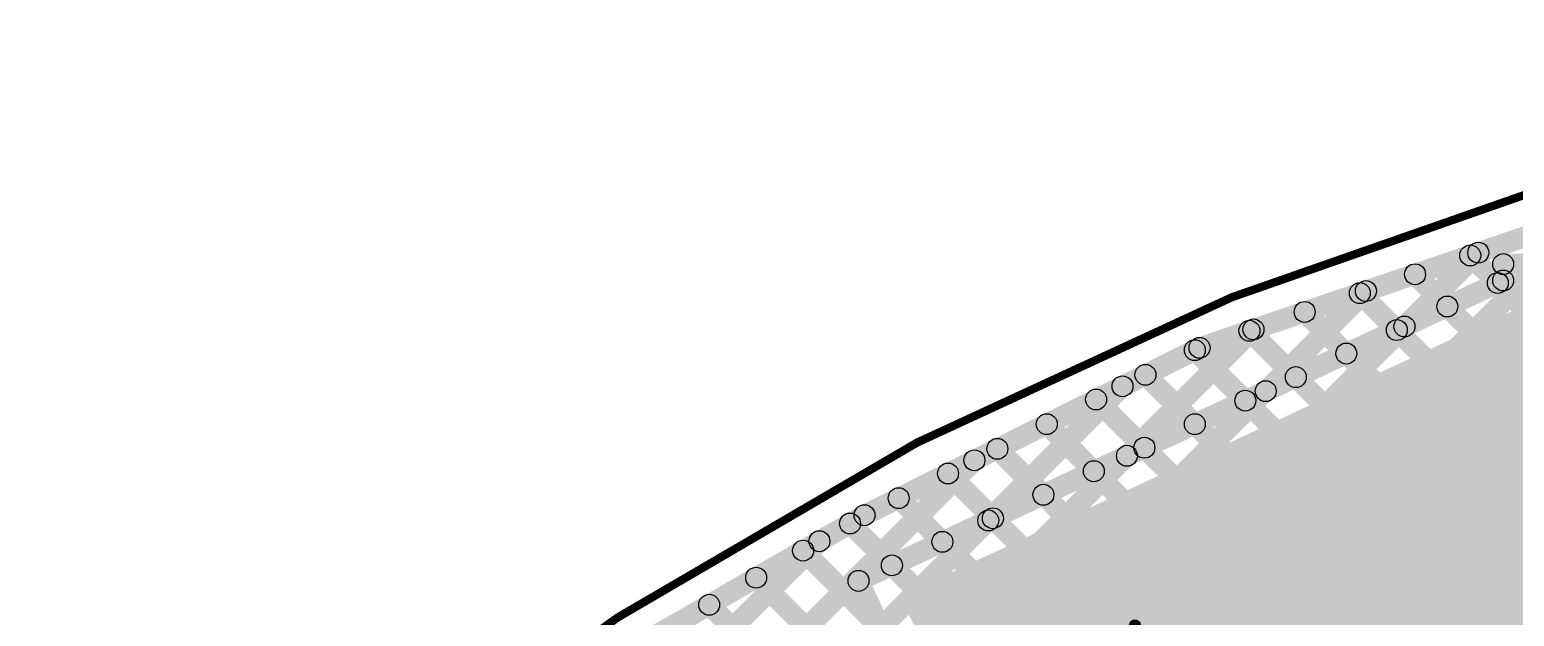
# Model space of a CAD drawing. Header units: millimetres. Extents: x 1.49 to 4.64, y 4.45 to 5.86.
# Drawn here: x 1.846 to 2.555, y 5.577 to 5.857 of the extents above; entities that cross this region are included whole.
import ezdxf

# ---------------------------------------------------------------- set-up
doc = ezdxf.new("R2010")
doc.units = ezdxf.units.MM
doc.header["$MEASUREMENT"] = 0
for name, color, linetype in [('BottomLayer', 5, 'Continuous'), ('Mechanical2', 216, 'Continuous'), ('TopLayer', 1, 'Continuous'), ('TopOverlay', 2, 'Continuous'), ('TopPaste', 8, 'Continuous'), ('TopSolder', 216, 'Continuous')]:
    doc.layers.add(name, color=color, linetype=linetype)

# ---------------------------------------------------------------- blocks, each defined once
blk = doc.blocks.new('W_____LED_8')
at = {"layer": 'TopLayer'}
for points in [[(-0.06526, 0.04685), (-0.02195, 0.04685), (-0.02195, -0.04685), (-0.06526, -0.04685)], [(-0.00226, 0.04685), (0.08947, 0.04685), (0.08947, -0.04685), (-0.00226, -0.04685)]]:
    blk.add_hatch(color=1, dxfattribs=at).paths.add_polyline_path(points)
at = {"layer": 'TopOverlay'}
h = blk.add_hatch(color=2, dxfattribs=at)
edge = h.paths.add_edge_path()
edge.add_arc((-0.069, 0.051), 0.0025, 0, 360)
h = blk.add_hatch(color=2, dxfattribs=at)
edge = h.paths.add_edge_path()
edge.add_arc((-0.069, 0.051), 0.0025, 0, 360)
for points in [[(-0.0715, 0.051), (-0.0665, 0.051), (-0.0665, -0.051), (-0.0715, -0.051)], [(-0.069, 0.0485), (-0.069, 0.0535), (0.094, 0.0535), (0.094, 0.0485)], [(0.134, 0.05301), (0.091, 0.05301), (0.091, -0.05299), (0.134, -0.05299)], [(-0.069, -0.0535), (-0.069, -0.0485), (0.094, -0.0485), (0.094, -0.0535)]]:
    blk.add_hatch(color=2, dxfattribs=at).paths.add_polyline_path(points)
h = blk.add_hatch(color=2, dxfattribs=at)
edge = h.paths.add_edge_path()
edge.add_arc((0.094, 0.051), 0.0025, 0, 360)
h = blk.add_hatch(color=2, dxfattribs=at)
edge = h.paths.add_edge_path()
edge.add_arc((-0.069, -0.051), 0.0025, 0, 360)
h = blk.add_hatch(color=2, dxfattribs=at)
edge = h.paths.add_edge_path()
edge.add_arc((-0.069, -0.051), 0.0025, 0, 360)
h = blk.add_hatch(color=2, dxfattribs=at)
edge = h.paths.add_edge_path()
edge.add_arc((0.094, -0.051), 0.0025, 0, 360)
at = {"layer": 'TopPaste'}
for points in [[(-0.06526, 0.04685), (-0.02195, 0.04685), (-0.02195, -0.04685), (-0.06526, -0.04685)], [(-0.00226, 0.04685), (0.08947, 0.04685), (0.08947, -0.04685), (-0.00226, -0.04685)]]:
    blk.add_hatch(color=8, dxfattribs=at).paths.add_polyline_path(points)
at = {"layer": 'TopSolder'}
for points in [[(-0.06926, 0.05085), (-0.01795, 0.05085), (-0.01795, -0.05085), (-0.06926, -0.05085)], [(-0.00626, 0.05085), (0.09347, 0.05085), (0.09347, -0.05085), (-0.00626, -0.05085)]]:
    blk.add_hatch(color=216, dxfattribs=at).paths.add_polyline_path(points)
at = {"layer": 'TopOverlay'}
for centre in [(-0.069, 0.051), (-0.069, 0.051), (0.094, 0.051), (-0.069, -0.051), (-0.069, -0.051), (0.094, -0.051)]:
    blk.add_circle(centre, 0.0025, dxfattribs=at)

msp = doc.modelspace()

# ---------------------------------------------------------------- hatches: boundary and pattern name
at = {"layer": 'BottomLayer'}
for points in [[(2.43749, 5.46598), (2.43042, 5.47305), (2.77121, 5.81384), (2.77828, 5.80677)], [(2.38647, 5.45031), (2.3794, 5.45738), (2.72621, 5.8042), (2.73328, 5.79712)], [(2.33544, 5.43464), (2.32837, 5.44171), (2.68121, 5.79455), (2.68828, 5.78748)], [(2.28429, 5.41884), (2.27722, 5.42591), (2.63621, 5.78491), (2.64329, 5.77784)], [(2.40662, 5.70027), (2.40338, 5.70973), (2.60838, 5.77973), (2.61162, 5.77027)], [(2.1869, 5.35681), (2.17983, 5.36388), (2.58827, 5.77232), (2.59534, 5.76525)], [(1.51354, 4.7188), (1.50646, 4.72587), (2.53458, 5.75399), (2.54166, 5.74692)], [(2.53073, 5.7456), (2.5378, 5.75267), (2.72816, 5.56231), (2.72109, 5.55524)], [(2.50437, 5.7366), (2.51144, 5.74367), (2.70111, 5.554), (2.69404, 5.54693)], [(2.07034, 5.31096), (2.06327, 5.31803), (2.4809, 5.73566), (2.48797, 5.72859)], [(2.47802, 5.7276), (2.48509, 5.73467), (2.67406, 5.5457), (2.66699, 5.53863)], [(2.45166, 5.7186), (2.45873, 5.72568), (2.64701, 5.53739), (2.63994, 5.53032)], [(2.05804, 5.33401), (2.05097, 5.34109), (2.42721, 5.71733), (2.43428, 5.71026)], [(2.4253, 5.7096), (2.43238, 5.71668), (2.61997, 5.52909), (2.61289, 5.52201)], [(2.24724, 5.62053), (2.24276, 5.62947), (2.40276, 5.70947), (2.40724, 5.70053)], [(2.39921, 5.70034), (2.40629, 5.70741), (2.59292, 5.52078), (2.58585, 5.51371)], [(2.35747, 5.48163), (2.34329, 5.52958), (2.93291, 5.70397), (2.94709, 5.65603)], [(2.37564, 5.68855), (2.38272, 5.69563), (2.56587, 5.51247), (2.5588, 5.5054)], [(1.51354, 4.82487), (1.50646, 4.83194), (2.36466, 5.69013), (2.37173, 5.68306)], [(2.35207, 5.67677), (2.35914, 5.68384), (2.53882, 5.50417), (2.53175, 5.4971)], [(2.3285, 5.66498), (2.33557, 5.67206), (2.51177, 5.49586), (2.5047, 5.48879)], [(2.30493, 5.6532), (2.312, 5.66027), (2.48472, 5.48755), (2.47765, 5.48048)], [(1.54709, 4.89377), (1.54001, 4.90084), (2.29395, 5.65478), (2.30102, 5.64771)], [(2.28136, 5.64141), (2.28843, 5.64848), (2.45767, 5.47925), (2.4506, 5.47218)], [(2.25779, 5.62963), (2.26486, 5.6367), (2.43062, 5.47094), (2.42355, 5.46387)], [(2.1175, 5.54567), (2.1125, 5.55433), (2.2425, 5.62933), (2.2475, 5.62067)], [(2.23458, 5.61749), (2.24165, 5.62456), (2.40357, 5.46263), (2.3965, 5.45556)], [(1.58833, 4.97037), (1.58126, 4.97745), (2.21993, 5.61611), (2.227, 5.60904)], [(2.21216, 5.60456), (2.21923, 5.61163), (2.37652, 5.45433), (2.36945, 5.44726)], [(2.18974, 5.59162), (2.19681, 5.59869), (2.34948, 5.44602), (2.3424, 5.43895)], [(2.16731, 5.57869), (2.17439, 5.58576), (2.32243, 5.43772), (2.31536, 5.43064)]]:
    msp.add_hatch(color=5, dxfattribs=at).paths.add_polyline_path(points)
h = msp.add_hatch(color=5, dxfattribs=at)
edge = h.paths.add_edge_path()
edge.add_arc((2.53426, 5.74914), 0.005, 0, 360)
h = msp.add_hatch(color=5, dxfattribs=at)
edge = h.paths.add_edge_path()
edge.add_arc((2.53812, 5.75046), 0.005, 0, 360)
h = msp.add_hatch(color=5, dxfattribs=at)
edge = h.paths.add_edge_path()
edge.add_arc((2.50791, 5.74014), 0.005, 0, 360)
h = msp.add_hatch(color=5, dxfattribs=at)
edge = h.paths.add_edge_path()
edge.add_arc((2.48155, 5.73114), 0.005, 0, 360)
h = msp.add_hatch(color=5, dxfattribs=at)
edge = h.paths.add_edge_path()
edge.add_arc((2.48443, 5.73212), 0.005, 0, 360)
h = msp.add_hatch(color=5, dxfattribs=at)
edge = h.paths.add_edge_path()
edge.add_arc((2.4552, 5.72214), 0.005, 0, 360)
h = msp.add_hatch(color=5, dxfattribs=at)
edge = h.paths.add_edge_path()
edge.add_arc((2.42884, 5.71314), 0.005, 0, 360)
h = msp.add_hatch(color=5, dxfattribs=at)
edge = h.paths.add_edge_path()
edge.add_arc((2.43074, 5.71379), 0.005, 0, 360)
h = msp.add_hatch(color=5, dxfattribs=at)
edge = h.paths.add_edge_path()
edge.add_arc((2.40275, 5.70387), 0.005, 0, 360)
h = msp.add_hatch(color=5, dxfattribs=at)
edge = h.paths.add_edge_path()
edge.add_arc((2.405, 5.705), 0.005, 0, 360)
h = msp.add_hatch(color=5, dxfattribs=at)
edge = h.paths.add_edge_path()
edge.add_arc((2.405, 5.705), 0.005, 0, 360)
h = msp.add_hatch(color=5, dxfattribs=at)
edge = h.paths.add_edge_path()
edge.add_arc((2.37918, 5.69209), 0.005, 0, 360)
h = msp.add_hatch(color=5, dxfattribs=at)
edge = h.paths.add_edge_path()
edge.add_arc((2.3682, 5.6866), 0.005, 0, 360)
h = msp.add_hatch(color=5, dxfattribs=at)
edge = h.paths.add_edge_path()
edge.add_arc((2.35561, 5.6803), 0.005, 0, 360)
h = msp.add_hatch(color=5, dxfattribs=at)
edge = h.paths.add_edge_path()
edge.add_arc((2.33204, 5.66852), 0.005, 0, 360)
h = msp.add_hatch(color=5, dxfattribs=at)
edge = h.paths.add_edge_path()
edge.add_arc((2.30847, 5.65673), 0.005, 0, 360)
h = msp.add_hatch(color=5, dxfattribs=at)
edge = h.paths.add_edge_path()
edge.add_arc((2.29749, 5.65124), 0.005, 0, 360)
h = msp.add_hatch(color=5, dxfattribs=at)
edge = h.paths.add_edge_path()
edge.add_arc((2.2849, 5.64495), 0.005, 0, 360)
h = msp.add_hatch(color=5, dxfattribs=at)
edge = h.paths.add_edge_path()
edge.add_arc((2.26133, 5.63316), 0.005, 0, 360)
h = msp.add_hatch(color=5, dxfattribs=at)
edge = h.paths.add_edge_path()
edge.add_arc((2.245, 5.625), 0.005, 0, 360)
h = msp.add_hatch(color=5, dxfattribs=at)
edge = h.paths.add_edge_path()
edge.add_arc((2.245, 5.625), 0.005, 0, 360)
h = msp.add_hatch(color=5, dxfattribs=at)
edge = h.paths.add_edge_path()
edge.add_arc((2.23811, 5.62103), 0.005, 0, 360)
h = msp.add_hatch(color=5, dxfattribs=at)
edge = h.paths.add_edge_path()
edge.add_arc((2.22346, 5.61257), 0.005, 0, 360)
h = msp.add_hatch(color=5, dxfattribs=at)
edge = h.paths.add_edge_path()
edge.add_arc((2.21569, 5.60809), 0.005, 0, 360)
h = msp.add_hatch(color=5, dxfattribs=at)
edge = h.paths.add_edge_path()
edge.add_arc((2.19327, 5.59516), 0.005, 0, 360)
h = msp.add_hatch(color=5, dxfattribs=at)
edge = h.paths.add_edge_path()
edge.add_arc((2.17085, 5.58222), 0.005, 0, 360)
at = {"layer": 'TopLayer'}
for points in [[(2.40662, 5.70027), (2.40338, 5.70973), (2.60838, 5.77973), (2.61162, 5.77027)], [(2.50638, 5.71165), (2.49931, 5.71872), (2.53458, 5.75399), (2.54166, 5.74692)], [(2.53073, 5.7456), (2.5378, 5.75267), (2.55096, 5.73951), (2.54389, 5.73244)], [(2.55, 5.74), (2.55, 5.75), (2.56679, 5.75), (2.56679, 5.74)], [(2.50437, 5.7366), (2.51144, 5.74367), (2.52685, 5.72826), (2.51978, 5.72119)], [(2.555, 5.73717), (2.545, 5.73717), (2.545, 5.745), (2.555, 5.745)], [(2.24427, 5.58909), (2.24004, 5.59815), (2.54789, 5.7417), (2.55211, 5.73264)], [(2.44014, 5.68076), (2.43307, 5.68783), (2.4809, 5.73566), (2.48797, 5.72859)], [(2.335, 5.43), (2.64351, 5.57386), (2.5706, 5.73022), (2.26209, 5.58636)], [(2.47802, 5.7276), (2.48509, 5.73467), (2.50274, 5.71702), (2.49567, 5.70995)], [(2.45166, 5.7186), (2.45873, 5.72568), (2.47863, 5.70578), (2.47156, 5.69871)], [(2.37389, 5.64986), (2.36682, 5.65694), (2.42721, 5.71733), (2.43428, 5.71026)], [(2.4253, 5.7096), (2.43238, 5.71668), (2.45452, 5.69453), (2.44745, 5.68746)], [(2.24724, 5.62053), (2.24276, 5.62947), (2.40276, 5.70947), (2.40724, 5.70053)], [(2.39921, 5.70034), (2.40629, 5.70741), (2.43041, 5.68329), (2.42333, 5.67622)], [(2.37564, 5.68855), (2.38272, 5.69563), (2.40629, 5.67205), (2.39922, 5.66498)], [(2.30764, 5.61897), (2.30057, 5.62604), (2.36466, 5.69013), (2.37173, 5.68306)], [(2.35207, 5.67677), (2.35914, 5.68384), (2.38218, 5.6608), (2.37511, 5.65373)], [(2.3285, 5.66498), (2.33557, 5.67206), (2.35807, 5.64956), (2.351, 5.64249)], [(2.30493, 5.6532), (2.312, 5.66027), (2.33396, 5.63832), (2.32689, 5.63124)], [(1.8771, 5.22379), (1.87003, 5.23086), (2.29395, 5.65478), (2.30102, 5.64771)], [(2.28136, 5.64141), (2.28843, 5.64848), (2.30985, 5.62707), (2.30278, 5.62)], [(2.25779, 5.62963), (2.26486, 5.6367), (2.28574, 5.61583), (2.27866, 5.60876)], [(2.1175, 5.54567), (2.1125, 5.55433), (2.2425, 5.62933), (2.2475, 5.62067)], [(2.23458, 5.61749), (2.24165, 5.62456), (2.26162, 5.60459), (2.25455, 5.59751)], [(1.85631, 5.23835), (1.84924, 5.24542), (2.21993, 5.61611), (2.227, 5.60904)], [(2.21216, 5.60456), (2.21923, 5.61163), (2.25616, 5.57469), (2.24909, 5.56762)], [(2.18974, 5.59162), (2.19681, 5.59869), (2.25755, 5.53794), (2.25048, 5.53087)], [(2.23762, 5.59151), (2.24668, 5.59573), (2.27148, 5.54255), (2.26242, 5.53833)], [(2.16731, 5.57869), (2.17439, 5.58576), (2.23344, 5.5267), (2.22637, 5.51963)]]:
    msp.add_hatch(color=1, dxfattribs=at).paths.add_polyline_path(points)
h = msp.add_hatch(color=1, dxfattribs=at)
edge = h.paths.add_edge_path()
edge.add_arc((2.53426, 5.74914), 0.005, 0, 360)
h = msp.add_hatch(color=1, dxfattribs=at)
edge = h.paths.add_edge_path()
edge.add_arc((2.53812, 5.75046), 0.005, 0, 360)
h = msp.add_hatch(color=1, dxfattribs=at)
edge = h.paths.add_edge_path()
edge.add_arc((2.55, 5.745), 0.005, 0, 360)
h = msp.add_hatch(color=1, dxfattribs=at)
edge = h.paths.add_edge_path()
edge.add_arc((2.55, 5.745), 0.005, 0, 360)
h = msp.add_hatch(color=1, dxfattribs=at)
edge = h.paths.add_edge_path()
edge.add_arc((2.50791, 5.74014), 0.005, 0, 360)
h = msp.add_hatch(color=1, dxfattribs=at)
edge = h.paths.add_edge_path()
edge.add_arc((2.48155, 5.73114), 0.005, 0, 360)
h = msp.add_hatch(color=1, dxfattribs=at)
edge = h.paths.add_edge_path()
edge.add_arc((2.48443, 5.73212), 0.005, 0, 360)
h = msp.add_hatch(color=1, dxfattribs=at)
edge = h.paths.add_edge_path()
edge.add_arc((2.54743, 5.73597), 0.005, 0, 360)
h = msp.add_hatch(color=1, dxfattribs=at)
edge = h.paths.add_edge_path()
edge.add_arc((2.55, 5.73717), 0.005, 0, 360)
h = msp.add_hatch(color=1, dxfattribs=at)
edge = h.paths.add_edge_path()
edge.add_arc((2.55, 5.73717), 0.005, 0, 360)
h = msp.add_hatch(color=1, dxfattribs=at)
edge = h.paths.add_edge_path()
edge.add_arc((2.52332, 5.72473), 0.005, 0, 360)
h = msp.add_hatch(color=1, dxfattribs=at)
edge = h.paths.add_edge_path()
edge.add_arc((2.4552, 5.72214), 0.005, 0, 360)
h = msp.add_hatch(color=1, dxfattribs=at)
edge = h.paths.add_edge_path()
edge.add_arc((2.42884, 5.71314), 0.005, 0, 360)
h = msp.add_hatch(color=1, dxfattribs=at)
edge = h.paths.add_edge_path()
edge.add_arc((2.43074, 5.71379), 0.005, 0, 360)
h = msp.add_hatch(color=1, dxfattribs=at)
edge = h.paths.add_edge_path()
edge.add_arc((2.49921, 5.71348), 0.005, 0, 360)
h = msp.add_hatch(color=1, dxfattribs=at)
edge = h.paths.add_edge_path()
edge.add_arc((2.50285, 5.71518), 0.005, 0, 360)
h = msp.add_hatch(color=1, dxfattribs=at)
edge = h.paths.add_edge_path()
edge.add_arc((2.40275, 5.70387), 0.005, 0, 360)
h = msp.add_hatch(color=1, dxfattribs=at)
edge = h.paths.add_edge_path()
edge.add_arc((2.405, 5.705), 0.005, 0, 360)
h = msp.add_hatch(color=1, dxfattribs=at)
edge = h.paths.add_edge_path()
edge.add_arc((2.405, 5.705), 0.005, 0, 360)
h = msp.add_hatch(color=1, dxfattribs=at)
edge = h.paths.add_edge_path()
edge.add_arc((2.47509, 5.70224), 0.005, 0, 360)
h = msp.add_hatch(color=1, dxfattribs=at)
edge = h.paths.add_edge_path()
edge.add_arc((2.37918, 5.69209), 0.005, 0, 360)
h = msp.add_hatch(color=1, dxfattribs=at)
edge = h.paths.add_edge_path()
edge.add_arc((2.45098, 5.691), 0.005, 0, 360)
h = msp.add_hatch(color=1, dxfattribs=at)
edge = h.paths.add_edge_path()
edge.add_arc((2.3682, 5.6866), 0.005, 0, 360)
h = msp.add_hatch(color=1, dxfattribs=at)
edge = h.paths.add_edge_path()
edge.add_arc((2.4366, 5.68429), 0.005, 0, 360)
h = msp.add_hatch(color=1, dxfattribs=at)
edge = h.paths.add_edge_path()
edge.add_arc((2.35561, 5.6803), 0.005, 0, 360)
h = msp.add_hatch(color=1, dxfattribs=at)
edge = h.paths.add_edge_path()
edge.add_arc((2.42687, 5.67975), 0.005, 0, 360)
h = msp.add_hatch(color=1, dxfattribs=at)
edge = h.paths.add_edge_path()
edge.add_arc((2.33204, 5.66852), 0.005, 0, 360)
h = msp.add_hatch(color=1, dxfattribs=at)
edge = h.paths.add_edge_path()
edge.add_arc((2.40276, 5.66851), 0.005, 0, 360)
h = msp.add_hatch(color=1, dxfattribs=at)
edge = h.paths.add_edge_path()
edge.add_arc((2.30847, 5.65673), 0.005, 0, 360)
h = msp.add_hatch(color=1, dxfattribs=at)
edge = h.paths.add_edge_path()
edge.add_arc((2.37035, 5.6534), 0.005, 0, 360)
h = msp.add_hatch(color=1, dxfattribs=at)
edge = h.paths.add_edge_path()
edge.add_arc((2.37865, 5.65727), 0.005, 0, 360)
h = msp.add_hatch(color=1, dxfattribs=at)
edge = h.paths.add_edge_path()
edge.add_arc((2.29749, 5.65124), 0.005, 0, 360)
h = msp.add_hatch(color=1, dxfattribs=at)
edge = h.paths.add_edge_path()
edge.add_arc((2.35453, 5.64602), 0.005, 0, 360)
h = msp.add_hatch(color=1, dxfattribs=at)
edge = h.paths.add_edge_path()
edge.add_arc((2.2849, 5.64495), 0.005, 0, 360)
h = msp.add_hatch(color=1, dxfattribs=at)
edge = h.paths.add_edge_path()
edge.add_arc((2.26133, 5.63316), 0.005, 0, 360)
h = msp.add_hatch(color=1, dxfattribs=at)
edge = h.paths.add_edge_path()
edge.add_arc((2.33042, 5.63478), 0.005, 0, 360)
h = msp.add_hatch(color=1, dxfattribs=at)
edge = h.paths.add_edge_path()
edge.add_arc((2.245, 5.625), 0.005, 0, 360)
h = msp.add_hatch(color=1, dxfattribs=at)
edge = h.paths.add_edge_path()
edge.add_arc((2.245, 5.625), 0.005, 0, 360)
h = msp.add_hatch(color=1, dxfattribs=at)
edge = h.paths.add_edge_path()
edge.add_arc((2.23811, 5.62103), 0.005, 0, 360)
h = msp.add_hatch(color=1, dxfattribs=at)
edge = h.paths.add_edge_path()
edge.add_arc((2.30411, 5.62251), 0.005, 0, 360)
h = msp.add_hatch(color=1, dxfattribs=at)
edge = h.paths.add_edge_path()
edge.add_arc((2.30631, 5.62354), 0.005, 0, 360)
h = msp.add_hatch(color=1, dxfattribs=at)
edge = h.paths.add_edge_path()
edge.add_arc((2.22346, 5.61257), 0.005, 0, 360)
h = msp.add_hatch(color=1, dxfattribs=at)
edge = h.paths.add_edge_path()
edge.add_arc((2.2822, 5.61229), 0.005, 0, 360)
h = msp.add_hatch(color=1, dxfattribs=at)
edge = h.paths.add_edge_path()
edge.add_arc((2.21569, 5.60809), 0.005, 0, 360)
h = msp.add_hatch(color=1, dxfattribs=at)
edge = h.paths.add_edge_path()
edge.add_arc((2.25809, 5.60105), 0.005, 0, 360)
h = msp.add_hatch(color=1, dxfattribs=at)
edge = h.paths.add_edge_path()
edge.add_arc((2.19327, 5.59516), 0.005, 0, 360)
h = msp.add_hatch(color=1, dxfattribs=at)
edge = h.paths.add_edge_path()
edge.add_arc((2.24215, 5.59362), 0.005, 0, 360)
h = msp.add_hatch(color=1, dxfattribs=at)
edge = h.paths.add_edge_path()
edge.add_arc((2.24215, 5.59362), 0.005, 0, 360)
h = msp.add_hatch(color=1, dxfattribs=at)
edge = h.paths.add_edge_path()
edge.add_arc((2.17085, 5.58222), 0.005, 0, 360)

# ---------------------------------------------------------------- linework, layer by layer
at = {"layer": 'BottomLayer'}
for centre in [(2.53426, 5.74914), (2.53812, 5.75046), (2.50791, 5.74014), (2.48155, 5.73114), (2.48443, 5.73212), (2.4552, 5.72214), (2.42884, 5.71314), (2.43074, 5.71379), (2.40275, 5.70387), (2.405, 5.705), (2.405, 5.705), (2.37918, 5.69209), (2.3682, 5.6866), (2.35561, 5.6803), (2.33204, 5.66852), (2.30847, 5.65673), (2.29749, 5.65124), (2.2849, 5.64495), (2.26133, 5.63316), (2.245, 5.625), (2.245, 5.625), (2.23811, 5.62103), (2.22346, 5.61257), (2.21569, 5.60809), (2.19327, 5.59516), (2.17085, 5.58222)]:
    msp.add_circle(centre, 0.005, dxfattribs=at)
at = {"layer": 'Mechanical2', "const_width": 0.00394}
msp.add_lwpolyline([(1.49178, 4.82969, -0.650988), (4.64195, 4.82969)], format="xyb", dxfattribs=at)
at = {"layer": 'TopLayer'}
for centre in [(2.53426, 5.74914), (2.53812, 5.75046), (2.55, 5.745), (2.55, 5.745), (2.50791, 5.74014), (2.48155, 5.73114), (2.48443, 5.73212), (2.54743, 5.73597), (2.55, 5.73717), (2.55, 5.73717), (2.52332, 5.72473), (2.4552, 5.72214), (2.42884, 5.71314), (2.43074, 5.71379), (2.49921, 5.71348), (2.50285, 5.71518), (2.40275, 5.70387), (2.405, 5.705), (2.405, 5.705), (2.47509, 5.70224), (2.37918, 5.69209), (2.45098, 5.691), (2.3682, 5.6866), (2.4366, 5.68429), (2.35561, 5.6803), (2.42687, 5.67975), (2.33204, 5.66852), (2.40276, 5.66851), (2.30847, 5.65673), (2.37035, 5.6534), (2.37865, 5.65727), (2.29749, 5.65124), (2.35453, 5.64602), (2.2849, 5.64495), (2.26133, 5.63316), (2.33042, 5.63478), (2.245, 5.625), (2.245, 5.625), (2.23811, 5.62103), (2.30411, 5.62251), (2.30631, 5.62354), (2.22346, 5.61257), (2.2822, 5.61229), (2.21569, 5.60809), (2.25809, 5.60105), (2.19327, 5.59516), (2.24215, 5.59362), (2.24215, 5.59362), (2.17085, 5.58222)]:
    msp.add_circle(centre, 0.005, dxfattribs=at)

# ---------------------------------------------------------------- block references
at = {"rotation": 25}
msp.add_blockref('W_____LED_8', (2.31048, 5.48657), dxfattribs=at)

doc.saveas('drawing.dxf')
